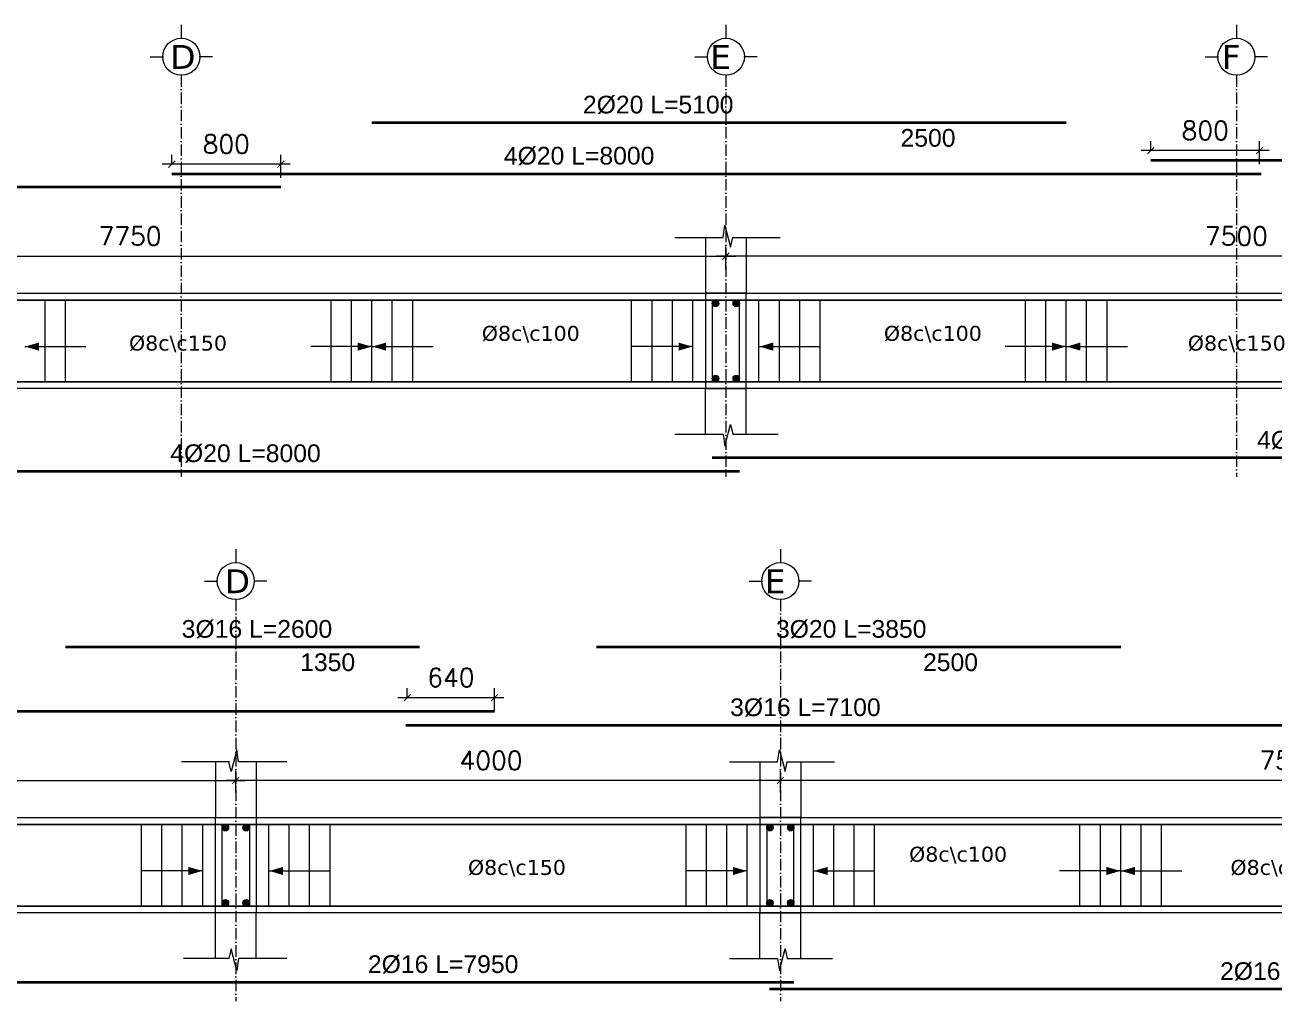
# Model space of a CAD drawing. Header units: inches. Extents: x -17020 to 43805, y -10194 to 123061.
# Drawn here: x 36058 to 36976, y 112328 to 113045 of the extents above; entities that cross this region are included whole.
import ezdxf

# ---------------------------------------------------------------- set-up
doc = ezdxf.new("R2010")
doc.units = ezdxf.units.IN
doc.header["$LTSCALE"] = 0.7
doc.header["$MEASUREMENT"] = 0
doc.linetypes.add('ACAD_ISO10W100', pattern=[18, 12, -3, 0, -3])
doc.layers.get('0').update_dxf_attribs({"lineweight": 13})
doc.layers.get('Defpoints').update_dxf_attribs({"lineweight": 5})
for name, color, linetype, lineweight in [('axis', 254, 'ACAD_ISO10W100', 9), ('BEAM FRAME', 5, 'Continuous', 18), ('COLUMN', 4, 'Continuous', 20), ('elevline', 30, 'Continuous', 20), ('FRAME 070', 5, 'Continuous', 60), ('hatch', 9, 'Continuous', 9), ('renforcment', 141, 'Continuous', 40), ('tex', 3, 'Continuous', 25), ('TEXT', 3, 'Continuous', 25), ('top rein. extension', 50, 'Continuous', 20), ('top renforcment', 7, 'Continuous', 40)]:
    doc.layers.add(name, color=color, linetype=linetype, lineweight=lineweight)
doc.styles.add('100', font='romans.shx', dxfattribs={"height": 13.5})
doc.styles.add('romanc', font='verdana.ttf', dxfattribs={"height": 250})
doc.styles.get("Standard").update_dxf_attribs({"font": 'arial.ttf', "height": 13})
doc.dimstyles.new('100', dxfattribs={"dimtxt": 13.5, "dimasz": 5, "dimexe": 7, "dimexo": 7, "dimgap": 8, "dimtad": 1, "dimdec": 0, "dimlfac": 10, "dimzin": 4, "dimdsep": 46, "dimtxsty": '100', "dimblk": 'ARCHTICK', "dimcen": 0.09, "dimdle": 7, "dimclrd": 1, "dimclre": 8, "dimclrt": 2, "dimadec": 0, "dimazin": 1, "dimtfac": 1, "dimtdec": 0, "dimtix": 1, "dimtofl": 0, "dimtmove": 0, "dimatfit": 3, "dimldrblk": 'ARCHTICK', "dimfxl": 0.18, "dimtolj": 1, "dimtzin": 0, "dimlwd": -1, "dimlwe": -1, "dimarcsym": 0})
doc.dimstyles.get("Standard").update_dxf_attribs({"dimtxt": 13, "dimasz": 5, "dimexe": 0.18, "dimexo": 0.0625, "dimgap": 6, "dimtad": 1, "dimdec": 0, "dimlfac": 10, "dimzin": 0, "dimdsep": 46, "dimtxsty": 'Standard', "dimblk": 'ARCHTICK', "dimcen": 0.09, "dimse1": 1, "dimse2": 1, "dimclrd": 1, "dimclre": 7, "dimclrt": 3, "dimadec": 0, "dimazin": 0, "dimtfac": 1, "dimtdec": 0, "dimtix": 1, "dimtofl": 0, "dimtmove": 0, "dimatfit": 3, "dimldrblk": 'ARCHTICK', "dimfxl": 1, "dimtolj": 1, "dimtzin": 0, "dimarcsym": 0})

# ---------------------------------------------------------------- blocks, each defined once
blk = doc.blocks.new('*D330')
at = {"layer": 'Defpoints', "color": 0, "transparency": 16777216}
for p in [(35346.06, 112925.59, -167.76), (36246.07, 112925.59, -221.06), (36246.07, 112925.59)]:
    blk.add_point(p, dxfattribs=at)
at = {"layer": 'TEXT', "color": 3, "transparency": 16777216, "insert": (35735.32, 112938.6), "char_height": 13, "attachment_point": 5}
blk.add_mtext('\\A1;4%%C20 L=9000', dxfattribs=at)
blk = doc.blocks.new('_ArchTick')
at = {"color": 0, "linetype": 'ByBlock', "lineweight": 0, "const_width": 0.15}
blk.add_lwpolyline([(-0.5, -0.5), (0.5, 0.5)], dxfattribs=at)
blk = doc.blocks.new('*D333')
at = {"color": 1, "transparency": 16777216}
blk.add_line((35791.03, 112875.02), (36580.03, 112875.02), dxfattribs=at)
at = {"color": 8, "transparency": 16777216}
for p, q in [((35798.03, 112868.43), (35798.03, 112882.02)), ((36573.03, 112865.31), (36573.03, 112882.02))]:
    blk.add_line(p, q, dxfattribs=at)
at = {"layer": 'Defpoints', "color": 0, "transparency": 16777216}
for p in [(36573.03, 112875.02), (35798.03, 112861.43), (36573.03, 112858.31)]:
    blk.add_point(p, dxfattribs=at)
at = {"color": 1, "transparency": 16777216, "xscale": 5, "yscale": 5, "zscale": 5, "rotation": 180}
blk.add_blockref('_ArchTick', (35798.03, 112875.02), dxfattribs=at)
at = {"color": 1, "transparency": 16777216, "xscale": 5, "yscale": 5, "zscale": 5}
blk.add_blockref('_ArchTick', (36573.03, 112875.02), dxfattribs=at)
at = {"color": 2, "transparency": 16777216, "insert": (36135.37, 112889.77), "char_height": 13.5, "attachment_point": 5, "style": '100'}
blk.add_mtext('\\A1;7750', dxfattribs=at)
blk = doc.blocks.new('*D315')
at = {"layer": 'Defpoints', "color": 0, "transparency": 16777216}
for p in [(35783.03, 112716.98, -37100.88), (35783.03, 112716.98), (36583.03, 112716.98, -13870.59)]:
    blk.add_point(p, dxfattribs=at)
at = {"layer": 'TEXT', "color": 3, "transparency": 16777216, "insert": (36220.17, 112729.98), "char_height": 13, "attachment_point": 5}
blk.add_mtext('\\A1;4%%C20 L=8000', dxfattribs=at)
blk = doc.blocks.new('*D318')
at = {"layer": 'Defpoints', "color": 0, "transparency": 16777216}
for p in [(36166.07, 112935.59, -19.16), (36166.07, 112935.59), (36966.1, 112935.59, -167.76)]:
    blk.add_point(p, dxfattribs=at)
at = {"layer": 'TEXT', "color": 3, "transparency": 16777216, "insert": (36465.23, 112948.6), "char_height": 13, "attachment_point": 5}
blk.add_mtext('\\A1;4%%C20 L=8000', dxfattribs=at)
blk = doc.blocks.new('*D320')
at = {"layer": 'Defpoints', "color": 0, "transparency": 16777216}
for p in [(36885.1, 112945.59, -157.78), (36885.1, 112945.59), (37658.03, 112945.59, -218.54)]:
    blk.add_point(p, dxfattribs=at)
at = {"layer": 'TEXT', "color": 3, "transparency": 16777216, "insert": (37248.05, 112958.6), "char_height": 13, "attachment_point": 5}
blk.add_mtext('\\A1;4%%C20 L=7729', dxfattribs=at)
blk = doc.blocks.new('*D334')
at = {"color": 8, "transparency": 16777216}
for p, q in [((36885.1, 112952.59), (36885.1, 112959.59)), ((36965.1, 112942.59), (36965.1, 112959.59))]:
    blk.add_line(p, q, dxfattribs=at)
at = {"color": 1, "transparency": 16777216}
blk.add_line((36972.1, 112952.59), (36878.1, 112952.59), dxfattribs=at)
at = {"layer": 'Defpoints', "color": 0, "transparency": 16777216}
for p in [(36885.1, 112952.59), (36885.1, 112945.59), (36965.1, 112935.59)]:
    blk.add_point(p, dxfattribs=at)
at = {"color": 1, "transparency": 16777216, "xscale": 5, "yscale": 5, "zscale": 5, "rotation": 180}
blk.add_blockref('_ArchTick', (36885.1, 112952.59), dxfattribs=at)
at = {"color": 1, "transparency": 16777216, "xscale": 5, "yscale": 5, "zscale": 5}
blk.add_blockref('_ArchTick', (36965.1, 112952.59), dxfattribs=at)
at = {"color": 2, "transparency": 16777216, "insert": (36925.1, 112967.34), "char_height": 13.5, "attachment_point": 5, "style": '100'}
blk.add_mtext('\\A1;800', dxfattribs=at)
blk = doc.blocks.new('*D321')
at = {"color": 1, "transparency": 16777216}
blk.add_line((37330.03, 112875.02), (36566.03, 112875.02), dxfattribs=at)
at = {"color": 8, "transparency": 16777216}
for p, q in [((36573.03, 112866.11), (36573.03, 112882.02)), ((37323.03, 112870.74), (37323.03, 112882.02))]:
    blk.add_line(p, q, dxfattribs=at)
at = {"layer": 'Defpoints', "color": 0, "transparency": 16777216}
for p in [(36573.03, 112875.02), (37323.03, 112863.74), (36573.03, 112859.11)]:
    blk.add_point(p, dxfattribs=at)
at = {"color": 1, "transparency": 16777216, "xscale": 5, "yscale": 5, "zscale": 5, "rotation": 180}
blk.add_blockref('_ArchTick', (36573.03, 112875.02), dxfattribs=at)
at = {"color": 1, "transparency": 16777216, "xscale": 5, "yscale": 5, "zscale": 5}
blk.add_blockref('_ArchTick', (37323.03, 112875.02), dxfattribs=at)
at = {"color": 2, "transparency": 16777216, "insert": (36948.03, 112889.77), "char_height": 13.5, "attachment_point": 5, "style": '100'}
blk.add_mtext('\\A1;7500', dxfattribs=at)
blk = doc.blocks.new('*D322')
at = {"layer": 'Defpoints', "color": 0, "transparency": 16777216}
for p in [(36563.03, 112726.84, -13652.68), (37608.03, 112726.84, -37100.88), (37608.03, 112726.84)]:
    blk.add_point(p, dxfattribs=at)
at = {"layer": 'TEXT', "color": 3, "transparency": 16777216, "insert": (37023.55, 112739.84), "char_height": 13, "attachment_point": 5}
blk.add_mtext('\\A1;4%%C20 L=10450', dxfattribs=at)
blk = doc.blocks.new('*D327')
at = {"layer": 'Defpoints', "color": 0, "transparency": 16777216}
for p in [(36313.03, 112973.15, -203.15), (36313.03, 112973.15), (36823.03, 112973.15, -189.88)]:
    blk.add_point(p, dxfattribs=at)
at = {"layer": 'TEXT', "color": 3, "transparency": 16777216, "insert": (36523.3, 112986.15), "char_height": 13, "attachment_point": 5}
blk.add_mtext('\\A1;2%%C20 L=5100', dxfattribs=at)
blk = doc.blocks.new('*D328')
at = {"layer": 'Defpoints', "color": 0, "transparency": 16777216}
for p in [(36573.03, 112971.59), (36823.03, 112971.59), (36823.03, 112949.21)]:
    blk.add_point(p, dxfattribs=at)
at = {"layer": 'TEXT', "color": 3, "transparency": 16777216, "insert": (36721.52, 112961.85), "char_height": 13, "attachment_point": 5}
blk.add_mtext('\\A1;2500', dxfattribs=at)
blk = doc.blocks.new('*D329')
at = {"color": 8, "transparency": 16777216}
for p, q in [((36166.07, 112942.59), (36166.07, 112949.59)), ((36246.07, 112932.59), (36246.07, 112949.59))]:
    blk.add_line(p, q, dxfattribs=at)
at = {"color": 1, "transparency": 16777216}
blk.add_line((36253.07, 112942.59), (36159.07, 112942.59), dxfattribs=at)
at = {"layer": 'Defpoints', "color": 0, "transparency": 16777216}
for p in [(36166.07, 112942.59), (36166.07, 112935.59), (36246.07, 112925.59)]:
    blk.add_point(p, dxfattribs=at)
at = {"color": 1, "transparency": 16777216, "xscale": 5, "yscale": 5, "zscale": 5, "rotation": 180}
blk.add_blockref('_ArchTick', (36166.07, 112942.59), dxfattribs=at)
at = {"color": 1, "transparency": 16777216, "xscale": 5, "yscale": 5, "zscale": 5}
blk.add_blockref('_ArchTick', (36246.07, 112942.59), dxfattribs=at)
at = {"color": 2, "transparency": 16777216, "insert": (36206.07, 112957.34), "char_height": 13.5, "attachment_point": 5, "style": '100'}
blk.add_mtext('\\A1;800', dxfattribs=at)
blk = doc.blocks.new('*D384')
at = {"layer": 'Defpoints', "color": 0, "transparency": 16777216}
for p in [(35203.06, 112540.33, -167.76), (36403.03, 112540.33, 33.73), (36403.03, 112540.33)]:
    blk.add_point(p, dxfattribs=at)
at = {"layer": 'TEXT', "color": 3, "transparency": 16777216, "insert": (35679.37, 112553.33), "char_height": 13, "attachment_point": 5}
blk.add_mtext('\\A1;2%%C16 L=12000', dxfattribs=at)
blk = doc.blocks.new('*D387')
at = {"color": 1, "transparency": 16777216}
blk.add_line((35831.03, 112489.75), (36220.03, 112489.75), dxfattribs=at)
at = {"color": 8, "transparency": 16777216}
for p, q in [((35838.03, 112483.16), (35838.03, 112496.75)), ((36213.03, 112480.84), (36213.03, 112496.75))]:
    blk.add_line(p, q, dxfattribs=at)
at = {"layer": 'Defpoints', "color": 0, "transparency": 16777216}
for p in [(36213.03, 112489.75), (35838.03, 112476.16), (36213.03, 112473.84)]:
    blk.add_point(p, dxfattribs=at)
at = {"color": 1, "transparency": 16777216, "xscale": 5, "yscale": 5, "zscale": 5, "rotation": 180}
blk.add_blockref('_ArchTick', (35838.03, 112489.75), dxfattribs=at)
at = {"color": 1, "transparency": 16777216, "xscale": 5, "yscale": 5, "zscale": 5}
blk.add_blockref('_ArchTick', (36213.03, 112489.75), dxfattribs=at)
at = {"color": 2, "transparency": 16777216, "insert": (36025.53, 112504.5), "char_height": 13.5, "attachment_point": 5, "style": '100'}
blk.add_mtext('\\A1;3750', dxfattribs=at)
blk = doc.blocks.new('*D367')
at = {"layer": 'Defpoints', "color": 0, "transparency": 16777216}
for p in [(35828.03, 112341.58, -37100.88), (35828.03, 112341.58), (36623.03, 112341.58, -13652.68)]:
    blk.add_point(p, dxfattribs=at)
at = {"layer": 'TEXT', "color": 3, "transparency": 16777216, "insert": (36365.34, 112354.58), "char_height": 13, "attachment_point": 5}
blk.add_mtext('\\A1;2%%C16 L=7950', dxfattribs=at)
blk = doc.blocks.new('*D371')
at = {"layer": 'Defpoints', "color": 0, "transparency": 16777216}
for p in [(36338.03, 112530.33, 24.95), (36338.03, 112530.33), (37048, 112530.33, -167.76)]:
    blk.add_point(p, dxfattribs=at)
at = {"layer": 'TEXT', "color": 3, "transparency": 16777216, "insert": (36631.45, 112543.33), "char_height": 13, "attachment_point": 5}
blk.add_mtext('\\A1;3%%C16 L=7100', dxfattribs=at)
blk = doc.blocks.new('*D374')
at = {"color": 1, "transparency": 16777216}
blk.add_line((37370.03, 112489.75), (36606.03, 112489.75), dxfattribs=at)
at = {"color": 8, "transparency": 16777216}
for p, q in [((36613.03, 112480.84), (36613.03, 112496.75)), ((37363.03, 112482.18), (37363.03, 112496.75))]:
    blk.add_line(p, q, dxfattribs=at)
at = {"layer": 'Defpoints', "color": 0, "transparency": 16777216}
for p in [(36613.03, 112489.75), (36613.03, 112473.84), (37363.03, 112475.18)]:
    blk.add_point(p, dxfattribs=at)
at = {"color": 1, "transparency": 16777216, "xscale": 5, "yscale": 5, "zscale": 5, "rotation": 180}
blk.add_blockref('_ArchTick', (36613.03, 112489.75), dxfattribs=at)
at = {"color": 1, "transparency": 16777216, "xscale": 5, "yscale": 5, "zscale": 5}
blk.add_blockref('_ArchTick', (37363.03, 112489.75), dxfattribs=at)
at = {"color": 2, "transparency": 16777216, "insert": (36988.03, 112504.5), "char_height": 13.5, "attachment_point": 5, "style": '100'}
blk.add_mtext('\\A1;7500', dxfattribs=at)
blk = doc.blocks.new('*D376')
at = {"layer": 'Defpoints', "color": 0, "transparency": 16777216}
for p in [(36605.03, 112336.46, -13652.68), (37373.03, 112336.46, -49467.84), (37373.03, 112336.46)]:
    blk.add_point(p, dxfattribs=at)
at = {"layer": 'TEXT', "color": 3, "transparency": 16777216, "insert": (36991.28, 112349.46), "char_height": 13, "attachment_point": 5}
blk.add_mtext('\\A1;2%%C16 L=7680', dxfattribs=at)
blk = doc.blocks.new('*D388')
at = {"color": 1, "transparency": 16777216}
blk.add_line((36620.03, 112489.75), (36206.03, 112489.75), dxfattribs=at)
at = {"color": 8, "transparency": 16777216}
for p, q in [((36213.03, 112480.84), (36213.03, 112496.75)), ((36613.03, 112482.18), (36613.03, 112496.75))]:
    blk.add_line(p, q, dxfattribs=at)
at = {"layer": 'Defpoints', "color": 0, "transparency": 16777216}
for p in [(36213.03, 112489.75), (36213.03, 112473.84), (36613.03, 112475.18)]:
    blk.add_point(p, dxfattribs=at)
at = {"color": 1, "transparency": 16777216, "xscale": 5, "yscale": 5, "zscale": 5, "rotation": 180}
blk.add_blockref('_ArchTick', (36213.03, 112489.75), dxfattribs=at)
at = {"color": 1, "transparency": 16777216, "xscale": 5, "yscale": 5, "zscale": 5}
blk.add_blockref('_ArchTick', (36613.03, 112489.75), dxfattribs=at)
at = {"color": 2, "transparency": 16777216, "insert": (36400.53, 112504.5), "char_height": 13.5, "attachment_point": 5, "style": '100'}
blk.add_mtext('\\A1;4000', dxfattribs=at)
blk = doc.blocks.new('*D389')
at = {"layer": 'Defpoints', "color": 0, "transparency": 16777216}
for p in [(36088.03, 112587.89, -203.15), (36088.03, 112587.89), (36348.03, 112587.89, -189.88)]:
    blk.add_point(p, dxfattribs=at)
at = {"layer": 'TEXT', "color": 3, "transparency": 16777216, "insert": (36228.59, 112600.89), "char_height": 13, "attachment_point": 5}
blk.add_mtext('\\A1;3%%C16 L=2600', dxfattribs=at)
blk = doc.blocks.new('*D390')
at = {"layer": 'Defpoints', "color": 0, "transparency": 16777216}
for p in [(36213.03, 112586.32), (36348.03, 112586.32), (36348.03, 112563.93)]:
    blk.add_point(p, dxfattribs=at)
at = {"layer": 'TEXT', "color": 3, "transparency": 16777216, "insert": (36280.53, 112576.57), "char_height": 13, "attachment_point": 5}
blk.add_mtext('\\A1;1350', dxfattribs=at)
blk = doc.blocks.new('*D391')
at = {"layer": 'Defpoints', "color": 0, "transparency": 16777216}
for p in [(36478.03, 112587.89, -203.15), (36478.03, 112587.89), (36863.03, 112587.89, -189.88)]:
    blk.add_point(p, dxfattribs=at)
at = {"layer": 'TEXT', "color": 3, "transparency": 16777216, "insert": (36665.08, 112600.89), "char_height": 13, "attachment_point": 5}
blk.add_mtext('\\A1;3%%C20 L=3850', dxfattribs=at)
blk = doc.blocks.new('*D392')
at = {"layer": 'Defpoints', "color": 0, "transparency": 16777216}
for p in [(36613.03, 112586.32), (36863.03, 112586.32), (36863.03, 112563.93)]:
    blk.add_point(p, dxfattribs=at)
at = {"layer": 'TEXT', "color": 3, "transparency": 16777216, "insert": (36738.03, 112576.56), "char_height": 13, "attachment_point": 5}
blk.add_mtext('\\A1;2500', dxfattribs=at)
blk = doc.blocks.new('*D393')
at = {"color": 8, "transparency": 16777216}
for p, q in [((36339.03, 112550.6), (36339.03, 112557.6)), ((36403.03, 112540.6), (36403.03, 112557.6))]:
    blk.add_line(p, q, dxfattribs=at)
at = {"color": 1, "transparency": 16777216}
blk.add_line((36410.03, 112550.6), (36332.03, 112550.6), dxfattribs=at)
at = {"layer": 'Defpoints', "color": 0, "transparency": 16777216}
for p in [(36339.03, 112550.6), (36339.03, 112543.6), (36403.03, 112533.6)]:
    blk.add_point(p, dxfattribs=at)
at = {"color": 1, "transparency": 16777216, "xscale": 5, "yscale": 5, "zscale": 5, "rotation": 180}
blk.add_blockref('_ArchTick', (36339.03, 112550.6), dxfattribs=at)
at = {"color": 1, "transparency": 16777216, "xscale": 5, "yscale": 5, "zscale": 5}
blk.add_blockref('_ArchTick', (36403.03, 112550.6), dxfattribs=at)
at = {"color": 2, "transparency": 16777216, "insert": (36371.03, 112565.35), "char_height": 13.5, "attachment_point": 5, "style": '100'}
blk.add_mtext('\\A1;640', dxfattribs=at)

msp = doc.modelspace()

# ---------------------------------------------------------------- hatches: boundary and pattern name
at = {"layer": 'elevline'}
for points in [[(36567.79, 112840.34, 1), (36563.03, 112840.34, 1)], [(36578.27, 112840.34, -1), (36583.03, 112840.34, -1)], [(36567.79, 112785.1, -1), (36563.03, 112785.1, -1)], [(36578.27, 112785.1, 1), (36583.03, 112785.1, 1)], [(36207.79, 112455.07, 1), (36203.03, 112455.07, 1)], [(36218.27, 112455.07, -1), (36223.03, 112455.07, -1)], [(36607.79, 112455.07, 1), (36603.03, 112455.07, 1)], [(36618.27, 112455.07, -1), (36623.03, 112455.07, -1)], [(36207.79, 112399.83, -1), (36203.03, 112399.83, -1)], [(36218.27, 112399.83, 1), (36223.03, 112399.83, 1)], [(36607.79, 112399.83, -1), (36603.03, 112399.83, -1)], [(36618.27, 112399.83, 1), (36623.03, 112399.83, 1)]]:
    msp.add_hatch(color=256, dxfattribs=at).paths.add_polyline_path(points)

# ---------------------------------------------------------------- linework, layer by layer
at = {"layer": 'axis'}
for p, q in [((36173.03, 113007.91), (36173.03, 112712.98)), ((36173.03, 113007.91), (36173.03, 112712.98)), ((36573.03, 113007.91), (36573.03, 112712.98)), ((36573.03, 113007.91), (36573.03, 112712.98)), ((36948.03, 113007.91), (36948.03, 112712.98)), ((36213.03, 112622.65), (36213.03, 112327.71)), ((36213.03, 112622.65), (36213.03, 112327.71)), ((36613.03, 112622.65), (36613.03, 112327.71)), ((36613.03, 112622.65), (36613.03, 112327.71))]:
    msp.add_line(p, q, dxfattribs=at)
at = {"layer": 'BEAM FRAME', "elevation": 217.91}
for points in [[(37613.03, 112777.72), (34653.03, 112777.72), (34653.03, 112847.72), (37613.03, 112847.72)], [(37863.2, 112392.45), (34653.03, 112392.45), (34653.03, 112462.45), (37863.2, 112462.45)]]:
    msp.add_lwpolyline(points, close=True, dxfattribs=at)
at = {"layer": 'COLUMN', "lineweight": 20}
for p, q in [((36558.03, 112888.65, 217.91), (36558.03, 112847.72, 217.91)), ((36588.03, 112888.65, 217.91), (36588.03, 112847.72, 217.91)), ((36558.03, 112744.29, 217.91), (36558.03, 112777.72, 217.91)), ((36588.03, 112744.29, 217.91), (36588.03, 112777.72, 217.91)), ((36198.03, 112503.38, 217.91), (36198.03, 112462.45, 217.91)), ((36228.03, 112503.38, 217.91), (36228.03, 112462.45, 217.91)), ((36598.03, 112503.38, 217.91), (36598.03, 112462.45, 217.91)), ((36628.03, 112503.38, 217.91), (36628.03, 112462.45, 217.91)), ((36198.03, 112359.03, 217.91), (36198.03, 112392.45, 217.91)), ((36228.03, 112359.03, 217.91), (36228.03, 112392.45, 217.91)), ((36598.03, 112359.03, 217.91), (36598.03, 112392.45, 217.91)), ((36628.03, 112359.03, 217.91), (36628.03, 112392.45, 217.91))]:
    msp.add_line(p, q, dxfattribs=at)
at = {"layer": 'elevline'}
for p, q in [((36072.99, 112782.72), (36072.99, 112842.72)), ((36087.99, 112782.72), (36087.99, 112842.72)), ((36283.07, 112782.72), (36283.07, 112842.72)), ((36298.07, 112782.72), (36298.07, 112842.72)), ((36313.03, 112782.72), (36313.03, 112842.72)), ((36327.99, 112782.72), (36327.99, 112842.72)), ((36342.99, 112782.72), (36342.99, 112842.72)), ((36503.76, 112782.72), (36503.76, 112842.72)), ((36518.76, 112782.72), (36518.76, 112842.72)), ((36533.76, 112782.72), (36533.76, 112842.72)), ((36548.72, 112782.72), (36548.72, 112842.72)), ((36597.34, 112782.72), (36597.34, 112842.72)), ((36612.3, 112782.72), (36612.3, 112842.72)), ((36627.3, 112782.72), (36627.3, 112842.72)), ((36642.3, 112782.72), (36642.3, 112842.72)), ((36793.07, 112782.72), (36793.07, 112842.72)), ((36808.07, 112782.72), (36808.07, 112842.72)), ((36823.03, 112782.72), (36823.03, 112842.72)), ((36837.99, 112782.72), (36837.99, 112842.72)), ((36852.99, 112782.72), (36852.99, 112842.72)), ((36143.76, 112397.45), (36143.76, 112457.45)), ((36158.76, 112397.45), (36158.76, 112457.45)), ((36173.76, 112397.45), (36173.76, 112457.45)), ((36188.72, 112397.45), (36188.72, 112457.45)), ((36237.34, 112397.45), (36237.34, 112457.45)), ((36252.3, 112397.45), (36252.3, 112457.45)), ((36267.3, 112397.45), (36267.3, 112457.45)), ((36282.3, 112397.45), (36282.3, 112457.45)), ((36543.76, 112397.45), (36543.76, 112457.45)), ((36558.76, 112397.45), (36558.76, 112457.45)), ((36573.76, 112397.45), (36573.76, 112457.45)), ((36588.72, 112397.45), (36588.72, 112457.45)), ((36637.34, 112397.45), (36637.34, 112457.45)), ((36652.3, 112397.45), (36652.3, 112457.45)), ((36667.3, 112397.45), (36667.3, 112457.45)), ((36682.3, 112397.45), (36682.3, 112457.45)), ((36833.07, 112397.45), (36833.07, 112457.45)), ((36848.07, 112397.45), (36848.07, 112457.45)), ((36863.03, 112397.45), (36863.03, 112457.45)), ((36877.99, 112397.45), (36877.99, 112457.45)), ((36892.99, 112397.45), (36892.99, 112457.45))]:
    msp.add_line(p, q, dxfattribs=at)
for centre in [(36565.41, 112840.34), (36580.65, 112840.34), (36565.41, 112785.1), (36580.65, 112785.1), (36205.41, 112455.07), (36220.65, 112455.07), (36605.41, 112455.07), (36620.65, 112455.07), (36205.41, 112399.83), (36220.65, 112399.83), (36605.41, 112399.83), (36620.65, 112399.83)]:
    msp.add_circle(centre, 2.38, dxfattribs=at)
at = {"layer": 'FRAME 070', "lineweight": 20}
for p, q in [((36570.99, 112888.65, 217.91), (36572.35, 112897.65, 217.91)), ((36572.35, 112897.65, 217.91), (36576.53, 112881.57, 217.91)), ((36535.64, 112888.65, 217.91), (36570.99, 112888.65, 217.91)), ((36576.53, 112881.57, 217.91), (36578.03, 112888.65, 217.91)), ((36577.56, 112888.65, 217.91), (36612.91, 112888.65, 217.91)), ((36572.35, 112735.29, 217.91), (36576.53, 112751.37, 217.91)), ((36576.53, 112751.37, 217.91), (36578.03, 112744.29, 217.91)), ((36535.64, 112744.29, 217.91), (36570.99, 112744.29, 217.91)), ((36570.99, 112744.29, 217.91), (36572.35, 112735.29, 217.91)), ((36578.03, 112744.29, 217.91), (36611.42, 112744.29, 217.91)), ((36213.71, 112512.38, 217.91), (36209.53, 112496.3, 217.91)), ((36215.06, 112503.38, 217.91), (36213.71, 112512.38, 217.91)), ((36610.99, 112503.38, 217.91), (36612.35, 112512.38, 217.91)), ((36612.35, 112512.38, 217.91), (36616.53, 112496.3, 217.91)), ((36208.5, 112503.38, 217.91), (36173.14, 112503.38, 217.91)), ((36209.53, 112496.3, 217.91), (36208.02, 112503.38, 217.91)), ((36250.42, 112503.38, 217.91), (36215.06, 112503.38, 217.91)), ((36575.64, 112503.38, 217.91), (36610.99, 112503.38, 217.91)), ((36616.53, 112496.3, 217.91), (36618.03, 112503.38, 217.91)), ((36617.56, 112503.38, 217.91), (36652.91, 112503.38, 217.91)), ((36209.53, 112366.1, 217.91), (36208.02, 112359.03, 217.91)), ((36213.71, 112350.03, 217.91), (36209.53, 112366.1, 217.91)), ((36612.35, 112350.03, 217.91), (36616.53, 112366.1, 217.91)), ((36616.53, 112366.1, 217.91), (36618.03, 112359.03, 217.91)), ((36208.02, 112359.03, 217.91), (36174.63, 112359.03, 217.91)), ((36215.06, 112359.03, 217.91), (36213.71, 112350.03, 217.91)), ((36250.42, 112359.03, 217.91), (36215.06, 112359.03, 217.91)), ((36575.64, 112359.03, 217.91), (36610.99, 112359.03, 217.91)), ((36610.99, 112359.03, 217.91), (36612.35, 112350.03, 217.91)), ((36618.03, 112359.03, 217.91), (36651.42, 112359.03, 217.91))]:
    msp.add_line(p, q, dxfattribs=at)
at = {"layer": 'FRAME 070', "lineweight": 15}
for points in [[(36558.03, 112777.72), (36588.03, 112777.72), (36588.03, 112847.72), (36558.03, 112847.72)], [(36228.03, 112392.45), (36198.03, 112392.45), (36198.03, 112462.45), (36228.03, 112462.45)], [(36598.03, 112392.45), (36628.03, 112392.45), (36628.03, 112462.45), (36598.03, 112462.45)]]:
    msp.add_lwpolyline(points, close=True, dxfattribs=at)
at = {"layer": 'hatch'}
for p, q in [((36173.03, 113044.89), (36173.03, 113035.15)), ((36573.03, 113044.89), (36573.03, 113035.15)), ((36948.03, 113044.89), (36948.03, 113035.15)), ((36150.11, 113021.41), (36159.84, 113021.41)), ((36195.95, 113021.41), (36186.22, 113021.41)), ((36550.11, 113021.41), (36559.84, 113021.41)), ((36595.95, 113021.41), (36586.22, 113021.41)), ((36925.11, 113021.41), (36934.84, 113021.41)), ((36970.95, 113021.41), (36961.22, 113021.41)), ((36213.03, 112659.62), (36213.03, 112649.89)), ((36613.03, 112659.62), (36613.03, 112649.89)), ((36190.11, 112636.14), (36199.84, 112636.14)), ((36235.95, 112636.14), (36226.22, 112636.14)), ((36590.11, 112636.14), (36599.84, 112636.14)), ((36635.95, 112636.14), (36626.22, 112636.14))]:
    msp.add_line(p, q, dxfattribs=at)
for centre in [(36173.03, 113021.53), (36573.03, 113021.53), (36948.03, 113021.53), (36213.03, 112636.27), (36613.03, 112636.27)]:
    msp.add_circle(centre, 13.62, dxfattribs=at)
at = {"layer": 'renforcment', "lineweight": -2, "elevation": 217.91}
for points in [[(37608.03, 112782.72), (34658.03, 112782.72), (34658.03, 112842.72), (37608.03, 112842.72)], [(37858.2, 112397.45), (34658.03, 112397.45), (34658.03, 112457.45), (37858.2, 112457.45)]]:
    msp.add_lwpolyline(points, close=True, dxfattribs=at)
at = {"layer": 'top rein. extension'}
for p, q in [((36058.03, 112808.56), (36102.99, 112808.56)), ((36313.03, 112808.56), (36268.07, 112808.56)), ((36313.03, 112808.56), (36357.99, 112808.56)), ((36548.72, 112808.56), (36503.76, 112808.56)), ((36597.34, 112808.56), (36642.3, 112808.56)), ((36823.03, 112808.56), (36778.07, 112808.56)), ((36823.03, 112808.56), (36867.99, 112808.56)), ((36188.72, 112423.29), (36143.76, 112423.29)), ((36237.34, 112423.29), (36282.3, 112423.29)), ((36588.72, 112423.29), (36543.76, 112423.29)), ((36637.34, 112423.29), (36682.3, 112423.29)), ((36863.03, 112423.29), (36818.07, 112423.29)), ((36863.03, 112423.29), (36907.99, 112423.29))]:
    msp.add_line(p, q, dxfattribs=at)
for points in [[(36068.5, 112811.56), (36058.38, 112808.56), (36068.5, 112805.56)], [(36302.55, 112811.56), (36312.68, 112808.56), (36302.55, 112805.56)], [(36323.5, 112811.56), (36313.38, 112808.56), (36323.5, 112805.56)], [(36538.24, 112811.56), (36548.37, 112808.56), (36538.24, 112805.56)], [(36607.81, 112811.56), (36597.69, 112808.56), (36607.81, 112805.56)], [(36812.55, 112811.56), (36822.68, 112808.56), (36812.55, 112805.56)], [(36833.5, 112811.56), (36823.38, 112808.56), (36833.5, 112805.56)], [(36178.24, 112426.29), (36188.37, 112423.29), (36178.24, 112420.29)], [(36247.81, 112426.29), (36237.69, 112423.29), (36247.81, 112420.29)], [(36578.24, 112426.29), (36588.37, 112423.29), (36578.24, 112420.29)], [(36647.81, 112426.29), (36637.69, 112423.29), (36647.81, 112420.29)], [(36852.55, 112426.29), (36862.68, 112423.29), (36852.55, 112420.29)], [(36873.5, 112426.29), (36863.38, 112423.29), (36873.5, 112420.29)]]:
    msp.add_solid(points, dxfattribs=at)
at = {"layer": 'top renforcment'}
for p, q in [((37608.03, 112726.84), (36563.03, 112726.84)), ((35783.03, 112716.98), (36583.03, 112716.98, -217.91)), ((35828.03, 112341.58), (36623.03, 112341.58)), ((37373.03, 112336.46, -12366.96), (36605.03, 112336.46))]:
    msp.add_line(p, q, dxfattribs=at)
for points in [[(36313.03, 112973.15), (36823.03, 112973.15)], [(36885.1, 112945.59), (37608.03, 112945.59), (37608.03, 112927.7)], [(36166.07, 112935.59), (36966.1, 112935.59)], [(36246.07, 112925.59), (35346.06, 112925.59)], [(36088.03, 112587.89), (36348.03, 112587.89)], [(36478.03, 112587.89), (36863.03, 112587.89)], [(36403.03, 112540.33), (35203.06, 112540.33)], [(36338.03, 112530.33), (37048, 112530.33)]]:
    msp.add_lwpolyline(points, dxfattribs=at)
at = {"layer": 'top renforcment', "lineweight": 15}
for points in [[(36563.03, 112782.72), (36583.03, 112782.72), (36583.03, 112842.72), (36563.03, 112842.72)], [(36223.03, 112397.45), (36203.03, 112397.45), (36203.03, 112457.45), (36223.03, 112457.45)], [(36603.03, 112397.45), (36623.03, 112397.45), (36623.03, 112457.45), (36603.03, 112457.45)]]:
    msp.add_lwpolyline(points, close=True, dxfattribs=at)

# ---------------------------------------------------------------- texts
at = {"layer": 'tex', "style": 'romanc'}
for s, p in [('%%C8c\\c100', (36393.75, 112812.8)), ('%%C8c\\c100', (36689.09, 112812.8)), ('%%C8c\\c150', (36134.61, 112805.65, -33436.19)), ('%%C8c\\c150', (36912.33, 112805.65, -33436.19)), ('%%C8c\\c100', (36707.6, 112430.11, -33436.19)), ('%%C8c\\c150', (36383.58, 112420.38, -33436.19)), ('%%C8c\\c150', (36943.63, 112420.38, -33436.19))]:
    msp.add_text(s, height=11, dxfattribs=at).set_placement(p)
at = {"layer": 'TEXT', "style": 'romanc'}
for s, p in [('D', (36164.91, 113012.61)), ('E', (36561.55, 113012.61)), ('F', (36937.31, 113012.61)), ('D', (36204.91, 112627.34)), ('E', (36601.55, 112627.34))]:
    msp.add_text(s, height=17.6, dxfattribs=at).set_placement(p)

# ---------------------------------------------------------------- dimensions: what is measured, and where the dimension line sits
for base, p1, p2, picture, middle in [((36885.1, 112952.59), (36965.1, 112935.59), (36885.1, 112945.59), '*D334', (36925.1, 112967.34)), ((36166.07, 112942.59), (36246.07, 112925.59), (36166.07, 112935.59), '*D329', (36206.07, 112957.34)), ((36339.03, 112550.6), (36403.03, 112533.6), (36339.03, 112543.6), '*D393', (36371.03, 112565.35))]:
    dim = msp.add_linear_dim(base=base, p1=p1, p2=p2, dimstyle='100')
    dim.commit()
    dim.dimension.update_dxf_attribs({"geometry": picture, "text_midpoint": middle})
for base, p1, p2, picture, middle in [((36573.03, 112875.02), (35798.03, 112861.43), (36573.03, 112858.31), '*D333', (36135.37, 112875.02)), ((36213.03, 112489.75), (35838.03, 112476.16), (36213.03, 112473.84), '*D387', (36025.53, 112489.75))]:
    dim = msp.add_linear_dim(base=base, p1=p1, p2=p2, dimstyle='100')
    dim.commit()
    dim.dimension.update_dxf_attribs({"geometry": picture, "text_midpoint": middle, "dimtype": 160})
for base, p1, p2, picture, middle in [((36573.03, 112875.02), (37323.03, 112863.74), (36573.03, 112859.11), '*D321', (36948.03, 112875.02)), ((36213.03, 112489.75), (36613.03, 112475.18), (36213.03, 112473.84), '*D388', (36400.53, 112489.75)), ((36613.03, 112489.75), (37363.03, 112475.18), (36613.03, 112473.84), '*D374', (36988.03, 112489.75))]:
    dim = msp.add_linear_dim(base=base, p1=p1, p2=p2, angle=180, dimstyle='100')
    dim.commit()
    dim.dimension.update_dxf_attribs({"geometry": picture, "text_midpoint": middle, "dimtype": 160})
at = {"layer": 'TEXT'}
for base, p1, p2, angle, text, picture, middle in [((36313.03, 112973.15), (36823.03, 112973.15, -189.88), (36313.03, 112973.15, -203.15), 180, '2%%C20 L=<>', '*D327', (36523.3, 112973.15)), ((36885.1, 112945.59), (37658.03, 112945.59, -218.54), (36885.1, 112945.59, -157.78), 180, '4%%C20 L=<>', '*D320', (37248.05, 112945.59)), ((36166.07, 112935.59), (36966.1, 112935.59, -167.76), (36166.07, 112935.59, -19.16), 180, '4%%C20 L=<>', '*D318', (36465.23, 112935.59)), ((36246.07, 112925.59), (35346.06, 112925.59, -167.76), (36246.07, 112925.59, -221.06), 0, '4%%C20 L=<>', '*D330', (35735.32, 112925.59)), ((37608.03, 112726.84, 12366.96), (36563.03, 112726.84, -1285.72), (37608.03, 112726.84, -24733.92), 0, '4%%C20 L=<>', '*D322', (37023.55, 112726.84, 12366.96)), ((35783.03, 112716.98, 12366.96), (36583.03, 112716.98, -1503.63), (35783.03, 112716.98, -24733.92), 180, '4%%C20 L=<>', '*D315', (36220.17, 112716.98, 12366.96)), ((36088.03, 112587.89), (36348.03, 112587.89, -189.88), (36088.03, 112587.89, -203.15), 180, '3%%C16 L=<>', '*D389', (36228.59, 112587.89)), ((36478.03, 112587.89), (36863.03, 112587.89, -189.88), (36478.03, 112587.89, -203.15), 180, '3%%C20 L=<>', '*D391', (36665.08, 112587.89)), ((36403.03, 112540.33), (35203.06, 112540.33, -167.76), (36403.03, 112540.33, 33.73), 0, '2%%C16 L=<>', '*D384', (35679.37, 112540.33)), ((36338.03, 112530.33), (37048, 112530.33, -167.76), (36338.03, 112530.33, 24.95), 180, '3%%C16 L=<>', '*D371', (36631.45, 112530.33)), ((35828.03, 112341.58, 12366.96), (36623.03, 112341.58, -1285.72), (35828.03, 112341.58, -24733.92), 180, '2%%C16 L=<>', '*D367', (36365.34, 112341.58, 12366.96)), ((37373.03, 112336.46, 12366.96), (36605.03, 112336.46, -1285.72), (37373.03, 112336.46, -37100.88), 0, '2%%C16 L=<>', '*D376', (36991.28, 112336.46, 12366.96))]:
    dim = msp.add_linear_dim(base=base, p1=p1, p2=p2, angle=angle, text=text, dimstyle='Standard', override={"dimsd1": 1, "dimsd2": 1, "dimfxl": 0.1, "dimfxlon": 1}, dxfattribs=at)
    dim.commit()
    dim.dimension.update_dxf_attribs({"geometry": picture, "text_midpoint": middle, "dimtype": 161})
dim = msp.add_linear_dim(base=(36823.03, 112949.21), p1=(36573.03, 112971.59), p2=(36823.03, 112971.59), dimstyle='Standard', override={"dimsd1": 1, "dimsd2": 1, "dimfxl": 0.1, "dimfxlon": 1}, dxfattribs=at)
dim.commit()
dim.dimension.update_dxf_attribs({"geometry": '*D328', "text_midpoint": (36721.52, 112949.21), "dimtype": 160})
for base, p1, p2, picture, middle in [((36348.03, 112563.93), (36213.03, 112586.32), (36348.03, 112586.32), '*D390', (36280.53, 112576.57)), ((36863.03, 112563.93), (36613.03, 112586.32), (36863.03, 112586.32), '*D392', (36738.03, 112576.56))]:
    dim = msp.add_linear_dim(base=base, p1=p1, p2=p2, dimstyle='Standard', override={"dimsd1": 1, "dimsd2": 1, "dimfxl": 0.1, "dimfxlon": 1}, dxfattribs=at)
    dim.commit()
    dim.dimension.update_dxf_attribs({"geometry": picture, "text_midpoint": middle})

doc.saveas('drawing.dxf')
